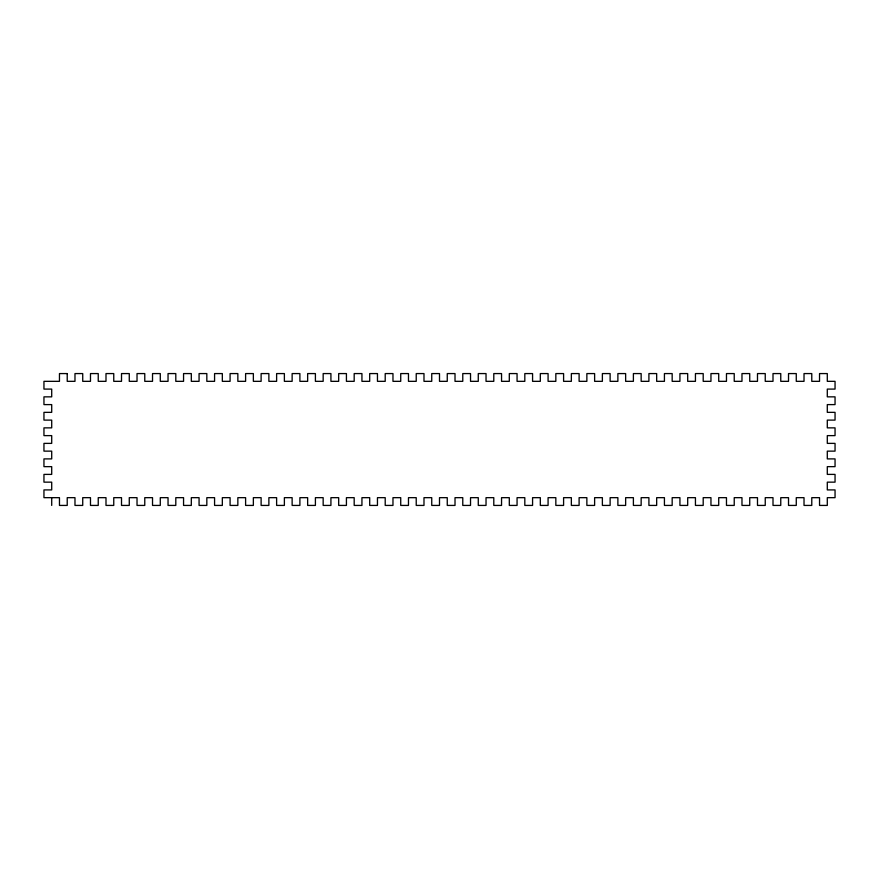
<?xml version="1.0" encoding="UTF-8"?>
<svg xmlns="http://www.w3.org/2000/svg" width="879" height="879" viewBox="0 0 879 879"><rect width="100%" height="100%" fill="white"/><g stroke="black" fill="none" stroke-linecap="round" stroke-linejoin="round"><path stroke-width="1.32" d="M51.707 497.668L51.707 505.425M67.222 373.575L59.464 373.575L59.464 381.332L43.95 381.332L43.95 389.089L51.707 389.089L51.707 396.847L43.95 396.847L43.95 404.604L51.707 404.604L51.707 412.35L43.95 412.35L43.95 420.107L51.707 420.107L51.707 427.864L43.95 427.864L43.95 435.621L51.707 435.621L51.707 443.379L43.95 443.379L43.95 451.136L51.707 451.136L51.707 458.893L43.95 458.893L43.95 466.65L51.707 466.65L51.707 474.396L43.95 474.396L43.95 482.153L51.707 482.153L51.707 489.911L43.95 489.911L43.95 497.668L59.464 497.668L59.464 505.425L67.222 505.425L67.222 497.668L74.979 497.668L74.979 505.425L82.725 505.425L82.725 497.668L90.482 497.668L90.482 505.425L98.239 505.425L98.239 497.668L105.996 497.668L105.996 505.425L113.754 505.425L113.754 497.668L121.511 497.668L121.511 505.425L129.268 505.425L129.268 497.668L137.025 497.668L137.025 505.425L144.771 505.425L144.771 497.668L152.528 497.668L152.528 505.425L160.286 505.425L160.286 497.668L168.043 497.668L168.043 505.425L175.8 505.425L175.8 497.668L183.557 497.668L183.557 505.425L191.314 505.425L191.314 497.668L199.072 497.668L199.072 505.425L206.829 505.425L206.829 497.668L214.575 497.668L214.575 505.425L222.332 505.425L222.332 497.668L230.089 497.668L230.089 505.425L237.846 505.425L237.846 497.668L245.604 497.668L245.604 505.425L253.361 505.425L253.361 497.668L261.118 497.668L261.118 505.425L268.875 505.425L268.875 497.668L276.621 497.668L276.621 505.425L284.378 505.425L284.378 497.668L292.136 497.668L292.136 505.425L299.893 505.425L299.893 497.668L307.65 497.668L307.65 505.425L315.407 505.425L315.407 497.668L323.164 497.668L323.164 505.425L330.922 505.425L330.922 497.668L338.679 497.668L338.679 505.425L346.425 505.425L346.425 497.668L354.182 497.668L354.182 505.425L361.939 505.425L361.939 497.668L369.696 497.668L369.696 505.425L377.454 505.425L377.454 497.668L385.211 497.668L385.211 505.425L392.968 505.425L392.968 497.668L400.725 497.668L400.725 505.425L408.471 505.425L408.471 497.668L416.228 497.668L416.228 505.425L423.986 505.425L423.986 497.668L431.743 497.668L431.743 505.425L439.5 505.425L439.5 497.668L447.257 497.668L447.257 505.425L455.014 505.425L455.014 497.668L462.772 497.668L462.772 505.425L470.529 505.425L470.529 497.668L478.275 497.668L478.275 505.425L486.032 505.425L486.032 497.668L493.789 497.668L493.789 505.425L501.546 505.425L501.546 497.668L509.304 497.668L509.304 505.425L517.061 505.425L517.061 497.668L524.818 497.668L524.818 505.425L532.575 505.425L532.575 497.668L540.321 497.668L540.321 505.425L548.078 505.425L548.078 497.668L555.836 497.668L555.836 505.425L563.593 505.425L563.593 497.668L571.35 497.668L571.35 505.425L579.107 505.425L579.107 497.668L586.864 497.668L586.864 505.425L594.622 505.425L594.622 497.668L602.379 497.668L602.379 505.425L610.125 505.425L610.125 497.668L617.882 497.668L617.882 505.425L625.639 505.425L625.639 497.668L633.396 497.668L633.396 505.425L641.154 505.425L641.154 497.668L648.911 497.668L648.911 505.425L656.668 505.425L656.668 497.668L664.425 497.668L664.425 505.425L672.171 505.425L672.171 497.668L679.928 497.668L679.928 505.425L687.686 505.425L687.686 497.668L695.443 497.668L695.443 505.425L703.2 505.425L703.2 497.668L710.957 497.668L710.957 505.425L718.714 505.425L718.714 497.668L726.472 497.668L726.472 505.425L734.229 505.425L734.229 497.668L741.975 497.668L741.975 505.425L749.732 505.425L749.732 497.668L757.489 497.668L757.489 505.425L765.246 505.425L765.246 497.668L773.004 497.668L773.004 505.425L780.761 505.425L780.761 497.668L788.518 497.668L788.518 505.425L796.275 505.425L796.275 497.668L804.021 497.668L804.021 505.425L811.778 505.425L811.778 497.668L819.536 497.668L819.536 505.425L827.293 505.425L827.293 497.668L835.05 497.668L835.05 489.911L827.293 489.911L827.293 482.153L835.05 482.153L835.05 474.396L827.293 474.396L827.293 466.65L835.05 466.65L835.05 458.893L827.293 458.893L827.293 451.136L835.05 451.136L835.05 443.379L827.293 443.379L827.293 435.621L835.05 435.621L835.05 427.864L827.293 427.864L827.293 420.107L835.05 420.107L835.05 412.35L827.293 412.35L827.293 404.604L835.05 404.604L835.05 396.847L827.293 396.847L827.293 389.089L835.05 389.089L835.05 381.332L827.293 381.332L827.293 373.575L819.536 373.575L819.536 381.332L811.778 381.332L811.778 373.575L804.021 373.575L804.021 381.332L796.275 381.332L796.275 373.575L788.518 373.575L788.518 381.332L780.761 381.332L780.761 373.575L773.004 373.575L773.004 381.332L765.246 381.332L765.246 373.575L757.489 373.575L757.489 381.332L749.732 381.332L749.732 373.575L741.975 373.575L741.975 381.332L734.229 381.332L734.229 373.575L726.472 373.575L726.472 381.332L718.714 381.332L718.714 373.575L710.957 373.575L710.957 381.332L703.2 381.332L703.2 373.575L695.443 373.575L695.443 381.332L687.686 381.332L687.686 373.575L679.928 373.575L679.928 381.332L672.171 381.332L672.171 373.575L664.425 373.575L664.425 381.332L656.668 381.332L656.668 373.575L648.911 373.575L648.911 381.332L641.154 381.332L641.154 373.575L633.396 373.575L633.396 381.332L625.639 381.332L625.639 373.575L617.882 373.575L617.882 381.332L610.125 381.332L610.125 373.575L602.379 373.575L602.379 381.332L594.622 381.332L594.622 373.575L586.864 373.575L586.864 381.332L579.107 381.332L579.107 373.575L571.35 373.575L571.35 381.332L563.593 381.332L563.593 373.575L555.836 373.575L555.836 381.332L548.078 381.332L548.078 373.575L540.321 373.575L540.321 381.332L532.575 381.332L532.575 373.575L524.818 373.575L524.818 381.332L517.061 381.332L517.061 373.575L509.304 373.575L509.304 381.332L501.546 381.332L501.546 373.575L493.789 373.575L493.789 381.332L486.032 381.332L486.032 373.575L478.275 373.575L478.275 381.332L470.529 381.332L470.529 373.575L462.772 373.575L462.772 381.332L455.014 381.332L455.014 373.575L447.257 373.575L447.257 381.332L439.5 381.332L439.5 373.575L431.743 373.575L431.743 381.332L423.986 381.332L423.986 373.575L416.228 373.575L416.228 381.332L408.471 381.332L408.471 373.575L400.725 373.575L400.725 381.332L392.968 381.332L392.968 373.575L385.211 373.575L385.211 381.332L377.454 381.332L377.454 373.575L369.696 373.575L369.696 381.332L361.939 381.332L361.939 373.575L354.182 373.575L354.182 381.332L346.425 381.332L346.425 373.575L338.679 373.575L338.679 381.332L330.922 381.332L330.922 373.575L323.164 373.575L323.164 381.332L315.407 381.332L315.407 373.575L307.65 373.575L307.65 381.332L299.893 381.332L299.893 373.575L292.136 373.575L292.136 381.332L284.378 381.332L284.378 373.575L276.621 373.575L276.621 381.332L268.875 381.332L268.875 373.575L261.118 373.575L261.118 381.332L253.361 381.332L253.361 373.575L245.604 373.575L245.604 381.332L237.846 381.332L237.846 373.575L230.089 373.575L230.089 381.332L222.332 381.332L222.332 373.575L214.575 373.575L214.575 381.332L206.829 381.332L206.829 373.575L199.072 373.575L199.072 381.332L191.314 381.332L191.314 373.575L183.557 373.575L183.557 381.332L175.8 381.332L175.8 373.575L168.043 373.575L168.043 381.332L160.286 381.332L160.286 373.575L152.528 373.575L152.528 381.332L144.771 381.332L144.771 373.575L137.025 373.575L137.025 381.332L129.268 381.332L129.268 373.575L121.511 373.575L121.511 381.332L113.754 381.332L113.754 373.575L105.996 373.575L105.996 381.332L98.239 381.332L98.239 373.575L90.482 373.575L90.482 381.332L82.725 381.332L82.725 373.575L74.979 373.575L74.979 381.332L67.222 381.332L67.222 373.575"/></g></svg>
